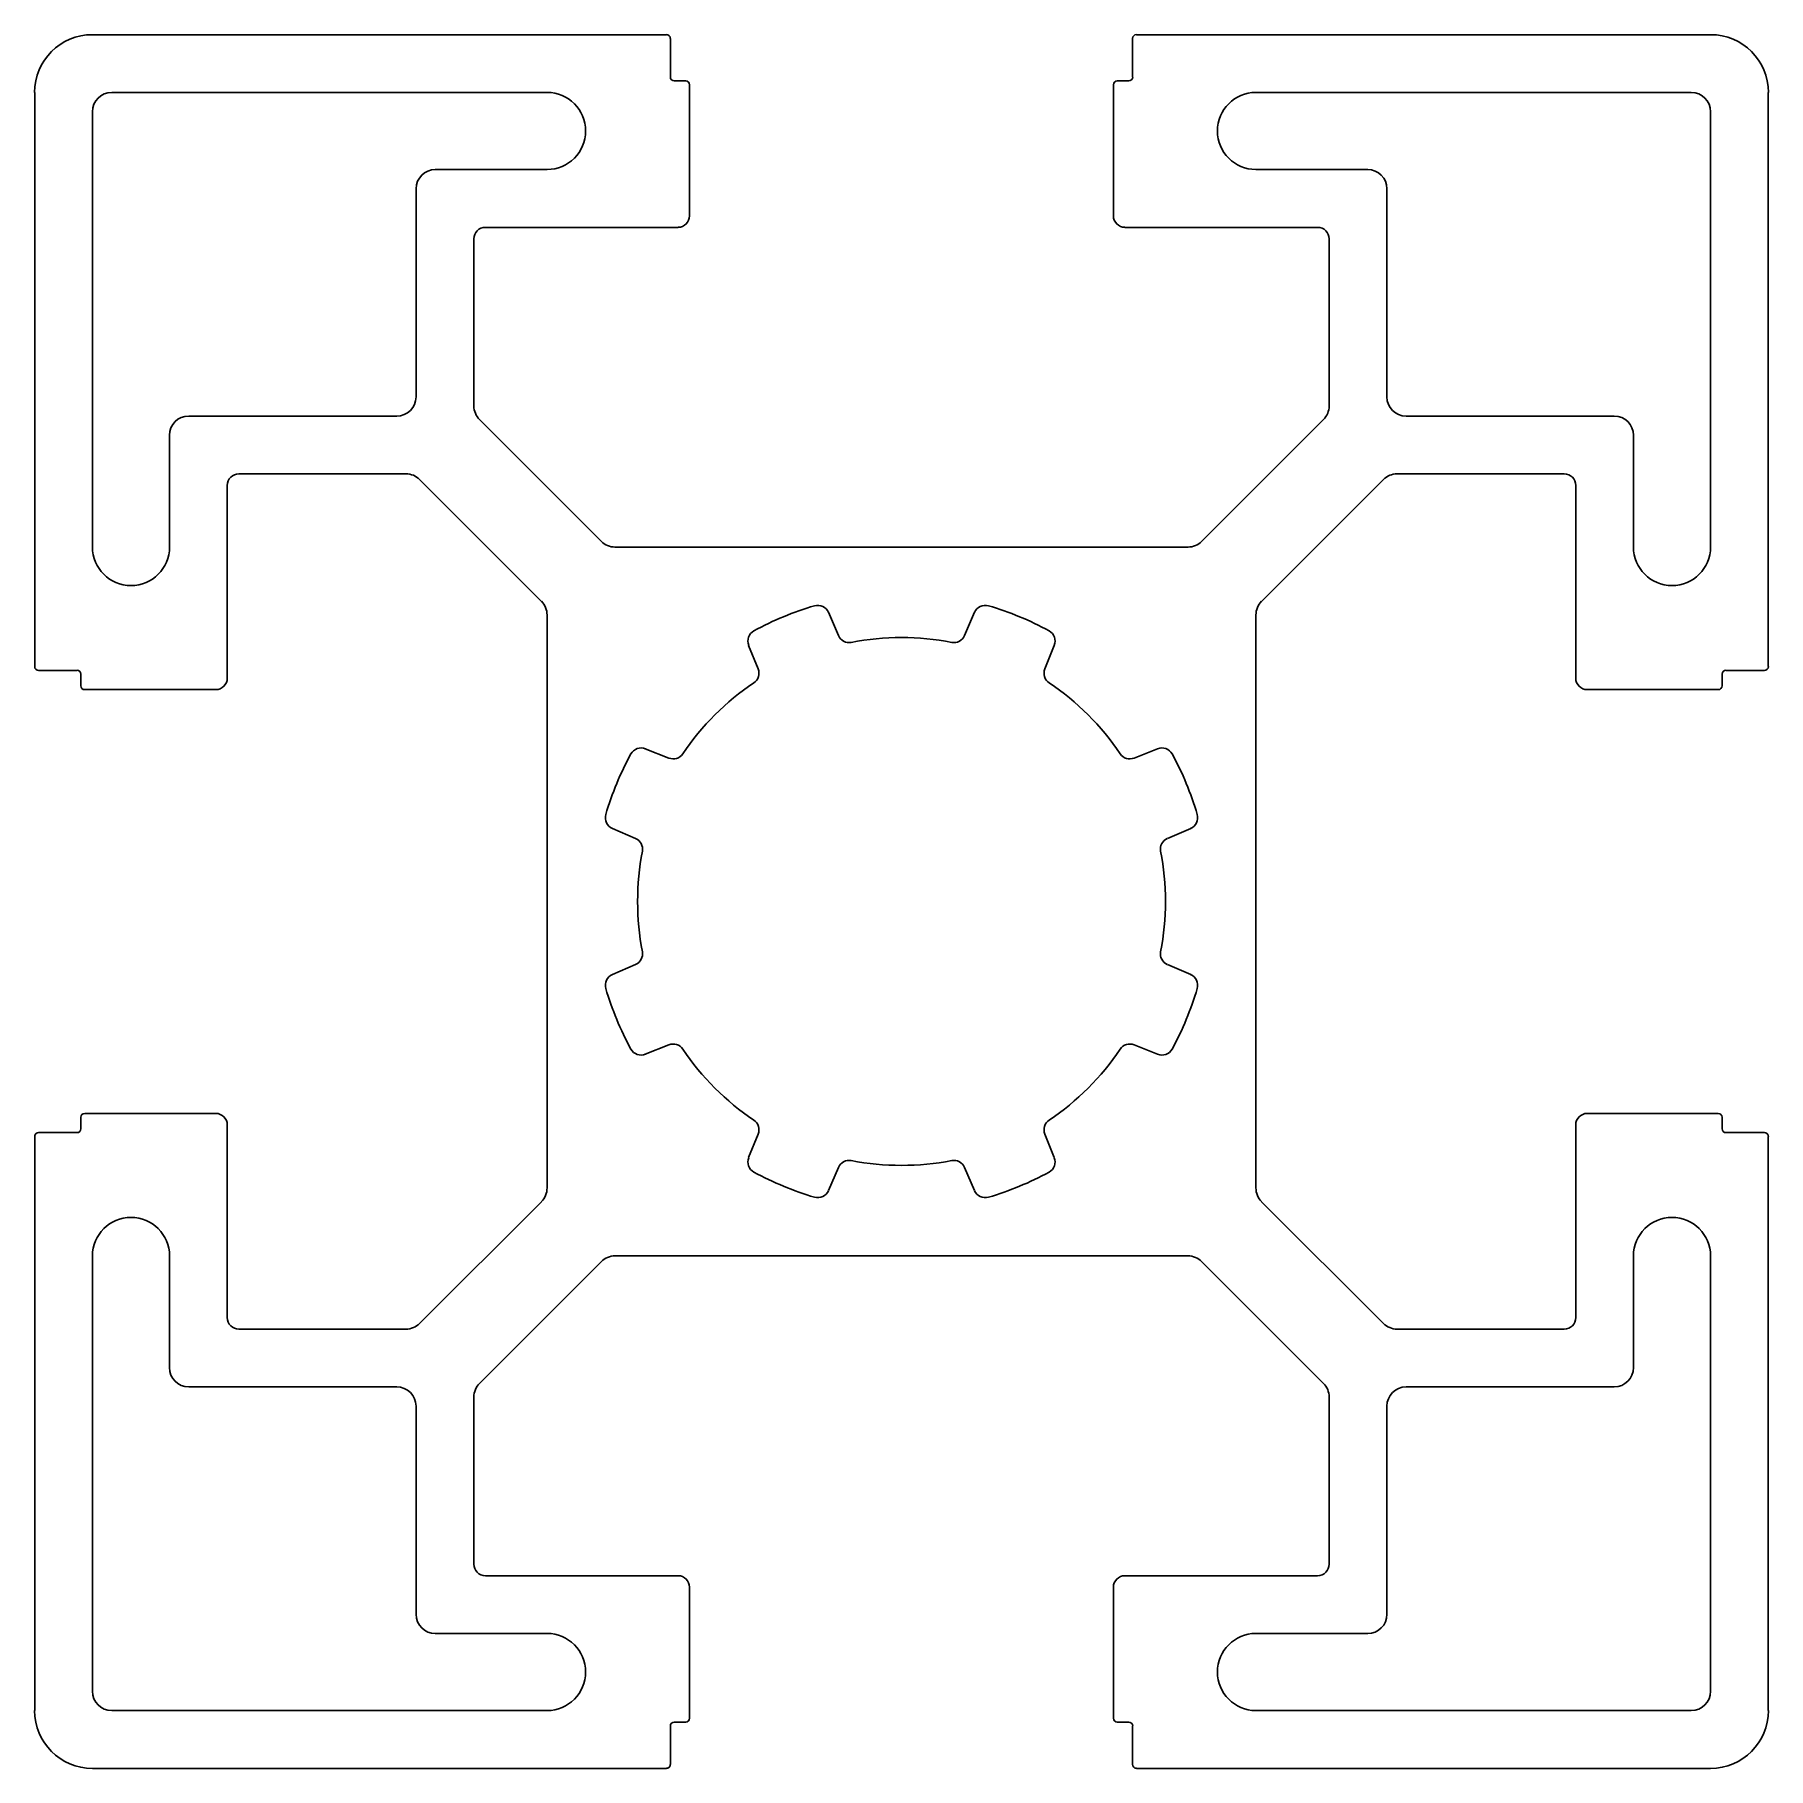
# Model space of a CAD drawing. Header units: inches. Extents: x 44408 to 46179, y 40263 to 42034.
import ezdxf

# ---------------------------------------------------------------- set-up
doc = ezdxf.new("R2010")
doc.units = ezdxf.units.IN
doc.header["$MEASUREMENT"] = 0

msp = doc.modelspace()

# ---------------------------------------------------------------- linework, layer by layer
at = {"color": 7, "linetype": 'Continuous', "lineweight": 25}
for p, q in [((45053.4, 42034.4), (44466.8, 42034.4)), ((45057.4, 41991.1), (45057.4, 42030.5)), ((45529.8, 42030.5), (45529.8, 41991.1)), ((46120.4, 42034.4), (45533.7, 42034.4)), ((44407.8, 41975.3), (44407.8, 41388.7)), ((44931.4, 41975.3), (44486.5, 41975.3)), ((45073.1, 41987.2), (45061.3, 41987.2)), ((45077.1, 41849.4), (45077.1, 41983.2)), ((45510.1, 41983.2), (45510.1, 41849.4)), ((45525.9, 41987.2), (45514.1, 41987.2)), ((46100.7, 41975.3), (45655.8, 41975.3)), ((46179.4, 41388.7), (46179.4, 41975.3)), ((44466.8, 41955.7), (44466.8, 41510.8)), ((46120.4, 41510.8), (46120.4, 41955.7)), ((44817.2, 41896.6), (44931.4, 41896.6)), ((45655.8, 41896.6), (45770, 41896.6)), ((44797.5, 41664.3), (44797.5, 41876.9)), ((45789.7, 41876.9), (45789.7, 41664.3)), ((44868.4, 41837.5), (45065.2, 41837.5)), ((45521.9, 41837.5), (45718.8, 41837.5)), ((44856.6, 41655), (44856.6, 41825.7)), ((45730.6, 41825.7), (45730.6, 41655)), ((44565.2, 41644.6), (44777.8, 41644.6)), ((44986.9, 41516.5), (44862.3, 41641.1)), ((45724.8, 41641.1), (45600.3, 41516.5)), ((45809.3, 41644.6), (46021.9, 41644.6)), ((44545.6, 41510.8), (44545.6, 41625)), ((46041.6, 41625), (46041.6, 41510.8)), ((44616.4, 41585.6), (44787.2, 41585.6)), ((45800, 41585.6), (45970.8, 41585.6)), ((44604.6, 41376.9), (44604.6, 41573.8)), ((44801.1, 41579.8), (44925.6, 41455.3)), ((45661.6, 41455.3), (45786.1, 41579.8)), ((45982.6, 41573.8), (45982.6, 41376.9)), ((45586.4, 41510.8), (45000.8, 41510.8)), ((44931.4, 41441.4), (44931.4, 40855.8)), ((45229.1, 41420.3), (45218.9, 41444.1)), ((45368.3, 41444.1), (45358, 41420.3)), ((45655.8, 40855.8), (45655.8, 41441.4)), ((45137.4, 41410.3), (45147.1, 41386.3)), ((45440.1, 41386.3), (45449.7, 41410.3)), ((44411.7, 41384.8), (44451.1, 41384.8)), ((44455, 41380.9), (44455, 41369)), ((46132.2, 41369), (46132.2, 41380.9)), ((46136.1, 41384.8), (46175.5, 41384.8)), ((44458.9, 41365.1), (44592.8, 41365.1)), ((45994.4, 41365.1), (46128.2, 41365.1)), ((45055.9, 41295.1), (45031.8, 41304.7)), ((45555.3, 41304.7), (45531.3, 41295.1)), ((44998.1, 41223.2), (45021.9, 41213)), ((45565.3, 41213), (45589.1, 41223.2)), ((45021.9, 41084.1), (44998.1, 41073.9)), ((45589.1, 41073.9), (45565.3, 41084.1)), ((45031.8, 40992.4), (45055.9, 41002)), ((45531.3, 41002), (45555.3, 40992.4)), ((44455, 40928.1), (44455, 40916.3)), ((44592.8, 40932), (44458.9, 40932)), ((46128.2, 40932), (45994.4, 40932)), ((46132.2, 40916.3), (46132.2, 40928.1)), ((44407.8, 40908.4), (44407.8, 40321.8)), ((44451.1, 40912.4), (44411.7, 40912.4)), ((44604.6, 40723.4), (44604.6, 40920.2)), ((45147.1, 40910.9), (45137.4, 40886.8)), ((45449.7, 40886.8), (45440.1, 40910.9)), ((45982.6, 40920.2), (45982.6, 40723.4)), ((46175.5, 40912.4), (46136.1, 40912.4)), ((46179.4, 40321.8), (46179.4, 40908.4)), ((45218.9, 40853.1), (45229.1, 40876.9)), ((45358, 40876.9), (45368.3, 40853.1)), ((44925.6, 40841.8), (44801.1, 40717.3)), ((45786.1, 40717.3), (45661.6, 40841.8)), ((44466.8, 40786.4), (44466.8, 40341.5)), ((44545.6, 40672.2), (44545.6, 40786.4)), ((45000.8, 40786.4), (45586.4, 40786.4)), ((46041.6, 40786.4), (46041.6, 40672.2)), ((46120.4, 40341.5), (46120.4, 40786.4)), ((44862.3, 40656.1), (44986.9, 40780.6)), ((45600.3, 40780.6), (45724.8, 40656.1)), ((44787.2, 40711.6), (44616.4, 40711.6)), ((45970.8, 40711.6), (45800, 40711.6)), ((44777.8, 40652.5), (44565.2, 40652.5)), ((44856.6, 40471.4), (44856.6, 40642.2)), ((45730.6, 40642.2), (45730.6, 40471.4)), ((46021.9, 40652.5), (45809.3, 40652.5)), ((44797.5, 40420.2), (44797.5, 40632.8)), ((45789.7, 40632.8), (45789.7, 40420.2)), ((45065.2, 40459.6), (44868.4, 40459.6)), ((45077.1, 40313.9), (45077.1, 40447.8)), ((45510.1, 40447.8), (45510.1, 40313.9)), ((45718.8, 40459.6), (45521.9, 40459.6)), ((44931.4, 40400.5), (44817.2, 40400.5)), ((45770, 40400.5), (45655.8, 40400.5)), ((44486.5, 40321.8), (44931.4, 40321.8)), ((45057.4, 40266.7), (45057.4, 40306.1)), ((45061.3, 40310), (45073.1, 40310)), ((45514.1, 40310), (45525.9, 40310)), ((45529.8, 40306.1), (45529.8, 40266.7)), ((45655.8, 40321.8), (46100.7, 40321.8)), ((44466.8, 40262.7), (45053.4, 40262.7)), ((45533.7, 40262.7), (46120.4, 40262.7))]:
    msp.add_line(p, q, dxfattribs=at)
for centre, radius, start, end in [((44466.8, 41975.3), 59.1, 90, 180), ((45053.4, 42030.5), 3.94, 0, 90), ((45533.7, 42030.5), 3.94, 90, 180), ((46120.4, 41975.3), 59.1, 360, 90), ((45061.3, 41991.1), 3.94, 180, 270), ((45525.9, 41991.1), 3.94, 270, 0), ((44486.5, 41955.7), 19.7, 90, 180), ((44931.4, 41936), 39.4, 270, 90), ((45073.1, 41983.2), 3.94, 0, 90), ((45514.1, 41983.2), 3.94, 90, 180), ((45655.8, 41936), 39.4, 90, 270), ((46100.7, 41955.7), 19.7, 0, 90), ((44817.2, 41876.9), 19.7, 90, 180), ((45770, 41876.9), 19.7, 0, 90), ((45065.2, 41849.4), 11.8, 270, 360), ((45521.9, 41849.4), 11.8, 180, 270), ((44868.4, 41825.7), 11.8, 90, 180), ((45718.8, 41825.7), 11.8, 0, 90), ((44777.8, 41664.3), 19.7, 270, 360), ((44876.3, 41655), 19.7, 180, 225), ((45710.9, 41655), 19.7, 315, 360), ((45809.3, 41664.3), 19.7, 180, 270), ((44565.2, 41625), 19.7, 90, 180), ((46021.9, 41625), 19.7, 0, 90), ((44616.4, 41573.8), 11.8, 90, 180), ((44787.2, 41565.9), 19.7, 45, 90), ((45800, 41565.9), 19.7, 90, 135), ((45970.8, 41573.8), 11.8, 360, 90), ((44506.2, 41510.8), 39.4, 180, 0), ((45000.8, 41530.5), 19.7, 225, 270), ((45586.4, 41530.5), 19.7, 270, 315), ((46081, 41510.8), 39.4, 180, 360), ((44911.7, 41441.4), 19.7, 360, 45), ((45293.6, 41148.6), 315, 106.3878, 118.6122), ((45208.1, 41439.4), 11.8, 23.2328, 106.3878), ((45379.1, 41439.4), 11.8, 73.6122, 156.7672), ((45293.6, 41148.6), 315, 61.3878, 73.6122), ((45675.5, 41441.4), 19.7, 135, 180), ((45148.4, 41414.7), 11.8, 118.6122, 201.7672), ((45438.8, 41414.7), 11.8, 338.2328, 61.3878), ((45240, 41424.9), 11.8, 203.2328, 280.9775), ((45293.6, 41148.6), 269.7, 79.0225, 100.9775), ((45347.2, 41424.9), 11.8, 259.0225, 336.7672), ((44411.7, 41388.7), 3.94, 180, 270), ((45136.1, 41381.9), 11.8, 304.0225, 21.7672), ((45451.1, 41381.9), 11.8, 158.2328, 235.9775), ((46175.5, 41388.7), 3.94, 270, 0), ((44451.1, 41380.9), 3.94, 360, 90), ((44458.9, 41369), 3.94, 180, 270), ((44592.8, 41376.9), 11.8, 270, 360), ((45293.6, 41148.6), 269.7, 124.0225, 145.9775), ((45293.6, 41148.6), 269.7, 34.0225, 55.9775), ((45994.4, 41376.9), 11.8, 180, 270), ((46128.2, 41369), 3.94, 270, 360), ((46136.1, 41380.9), 3.94, 90, 180), ((45293.6, 41148.6), 315, 151.3878, 163.6122), ((45027.5, 41293.7), 11.8, 68.2328, 151.3878), ((45060.3, 41306.1), 11.8, 248.2328, 325.9775), ((45526.9, 41306.1), 11.8, 214.0225, 291.7672), ((45559.7, 41293.7), 11.8, 28.6122, 111.7672), ((45293.6, 41148.6), 315, 16.3878, 28.6122), ((45002.8, 41234.1), 11.8, 163.6122, 246.7672), ((45584.4, 41234.1), 11.8, 293.2328, 16.3878), ((45017.2, 41202.2), 11.8, 349.0225, 66.7672), ((45569.9, 41202.2), 11.8, 113.2328, 190.9775), ((45293.6, 41148.6), 269.7, 169.0225, 190.9775), ((45293.6, 41148.6), 269.7, 349.0225, 10.9775), ((45017.2, 41095), 11.8, 293.2328, 10.9775), ((45569.9, 41095), 11.8, 169.0225, 246.7672), ((45002.8, 41063), 11.8, 113.2328, 196.3878), ((45584.4, 41063), 11.8, 343.6122, 66.7672), ((45293.6, 41148.6), 315, 196.3878, 208.6122), ((45293.6, 41148.6), 315, 331.3878, 343.6122), ((45027.5, 41003.4), 11.8, 208.6122, 291.7672), ((45060.3, 40991.1), 11.8, 34.0225, 111.7672), ((45293.6, 41148.6), 269.7, 214.0225, 235.9775), ((45293.6, 41148.6), 269.7, 304.0225, 325.9775), ((45526.9, 40991.1), 11.8, 68.2328, 145.9775), ((45559.7, 41003.4), 11.8, 248.2328, 331.3878), ((44458.9, 40928.1), 3.94, 90, 180), ((44592.8, 40920.2), 11.8, 0, 90), ((45994.4, 40920.2), 11.8, 90, 180), ((46128.2, 40928.1), 3.94, 0, 90), ((44411.7, 40908.4), 3.94, 90, 180), ((44451.1, 40916.3), 3.94, 270, 360), ((45136.1, 40915.3), 11.8, 338.2328, 55.9775), ((45451.1, 40915.3), 11.8, 124.0225, 201.7672), ((46136.1, 40916.3), 3.94, 180, 270), ((46175.5, 40908.4), 3.94, 0, 90), ((45148.4, 40882.4), 11.8, 158.2328, 241.3878), ((45293.6, 41148.6), 315, 241.3878, 253.6122), ((45240, 40872.2), 11.8, 79.0225, 156.7672), ((45293.6, 41148.6), 269.7, 259.0225, 280.9775), ((45347.2, 40872.2), 11.8, 23.2328, 100.9775), ((45293.6, 41148.6), 315, 286.3878, 298.6122), ((45438.8, 40882.4), 11.8, 298.6122, 21.7672), ((44911.7, 40855.8), 19.7, 315, 0), ((45675.5, 40855.8), 19.7, 180, 225), ((45208.1, 40857.7), 11.8, 253.6122, 336.7672), ((45379.1, 40857.7), 11.8, 203.2328, 286.3878), ((44506.2, 40786.4), 39.4, 0, 180), ((46081, 40786.4), 39.4, 360, 180), ((45000.8, 40766.7), 19.7, 90, 135), ((45586.4, 40766.7), 19.7, 45, 90), ((44616.4, 40723.4), 11.8, 180, 270), ((44787.2, 40731.3), 19.7, 270, 315), ((45800, 40731.3), 19.7, 225, 270), ((45970.8, 40723.4), 11.8, 270, 0), ((44565.2, 40672.2), 19.7, 180, 270), ((46021.9, 40672.2), 19.7, 270, 0), ((44777.8, 40632.8), 19.7, 0, 90), ((44876.3, 40642.2), 19.7, 135, 180), ((45710.9, 40642.2), 19.7, 360, 45), ((45809.3, 40632.8), 19.7, 90, 180), ((44868.4, 40471.4), 11.8, 180, 270), ((45718.8, 40471.4), 11.8, 270, 0), ((45065.2, 40447.8), 11.8, 0, 90), ((45521.9, 40447.8), 11.8, 90, 180), ((44817.2, 40420.2), 19.7, 180, 270), ((45770, 40420.2), 19.7, 270, 360), ((44931.4, 40361.2), 39.4, 270, 90), ((45655.8, 40361.2), 39.4, 90, 270), ((44486.5, 40341.5), 19.7, 180, 270), ((46100.7, 40341.5), 19.7, 270, 0), ((44466.8, 40321.8), 59.1, 180, 270), ((45061.3, 40306.1), 3.94, 90, 180), ((45073.1, 40313.9), 3.94, 270, 360), ((45514.1, 40313.9), 3.94, 180, 270), ((45525.9, 40306.1), 3.94, 0, 90), ((46120.4, 40321.8), 59.1, 270, 360), ((45053.4, 40266.7), 3.94, 270, 0), ((45533.7, 40266.7), 3.94, 180, 270)]:
    msp.add_arc(centre, radius, start, end, dxfattribs=at)

doc.saveas('drawing.dxf')
